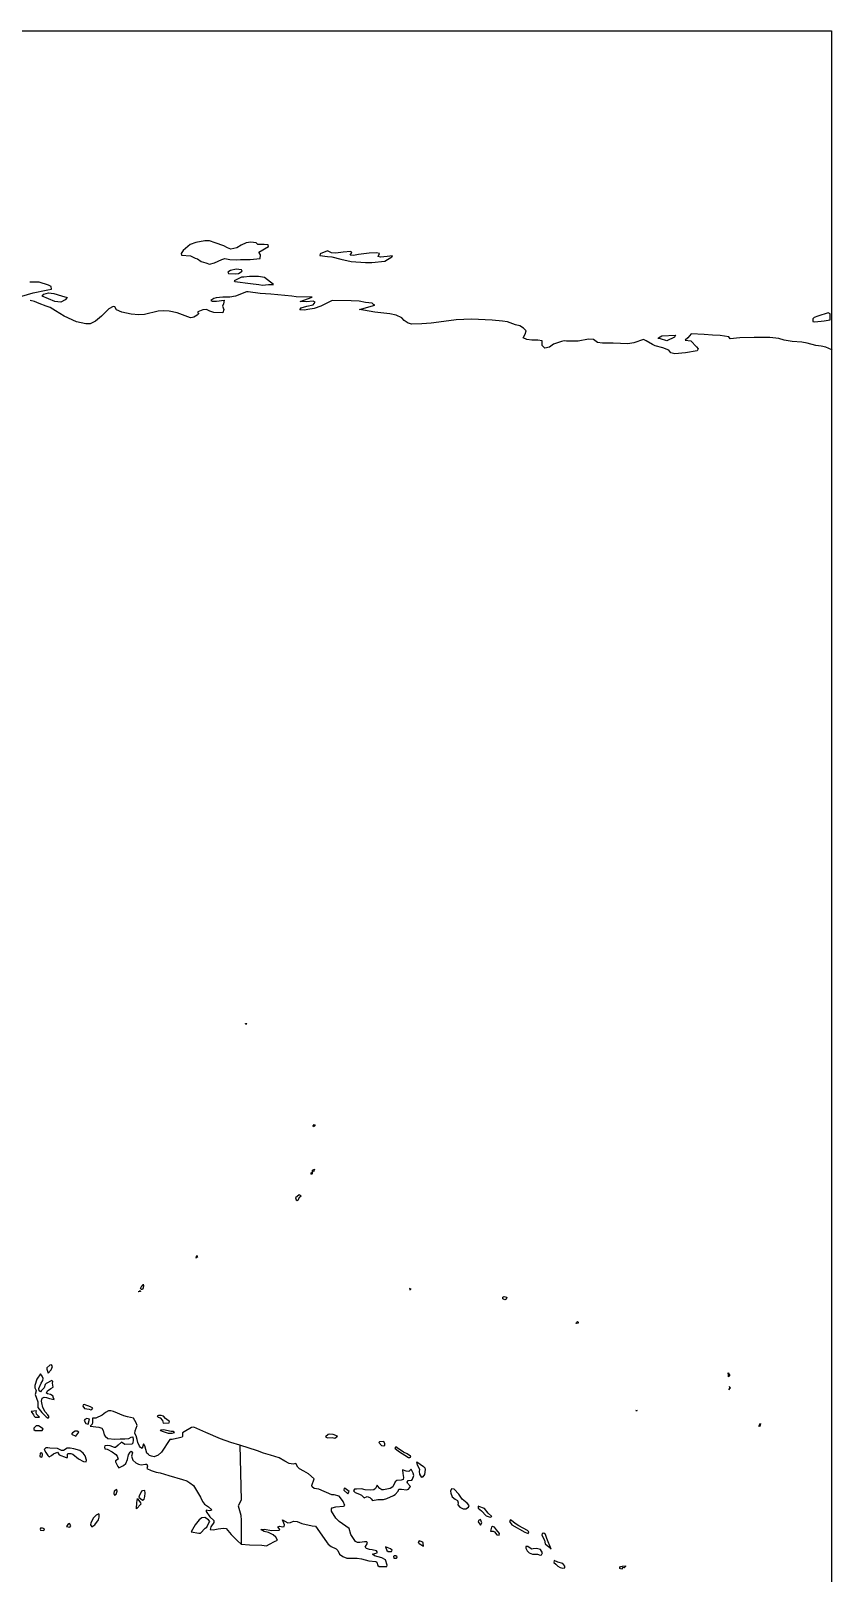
# Model space of a CAD drawing. Extents: x -180 to 180, y -90 to 90.
# Drawn here: x 127.4 to 179.9, y -11.2 to 89.9 of the extents above; entities that cross this region are included whole.
import ezdxf

# ---------------------------------------------------------------- set-up
doc = ezdxf.new("R2010")
doc.units = 0
doc.header["$MEASUREMENT"] = 0
for name, color, linetype in [('POLITICAL_BOUNDARIES', 41, 'CONTINUOUS'), ('SHORE', 131, 'CONTINUOUS'), ('World_Raster', 7, 'CONTINUOUS')]:
    doc.layers.add(name, color=color, linetype=linetype)
picture_1 = doc.add_image_def('image1.tif', size_in_pixel=(720, 360))

msp = doc.modelspace()

# ---------------------------------------------------------------- linework, layer by layer
at = {"layer": 'POLITICAL_BOUNDARIES', "linetype": 'Continuous'}
msp.add_lwpolyline([(141.073441, -2.77778), (141.149155, -6.36225), (140.951004, -6.732269), (141.144745, -7.348005), (141.165512, -7.710392), (141.151276, -9.256892)], dxfattribs=at)
at = {"layer": 'SHORE', "linetype": 'Continuous'}
for points in [[(142.950119, 75.761307), (142.921921, 75.873909), (142.67511, 75.890068), (142.247421, 75.897583), (142.135056, 75.997276), (141.792084, 76.054985), (141.482178, 75.99604), (141.155579, 75.862289), (140.879181, 75.679192), (140.472321, 75.587349), (140.255417, 75.669724), (140.030151, 75.810303), (139.456451, 76.017242), (139.08168, 76.133354), (138.783005, 76.141129), (138.178558, 76.023163), (137.805603, 75.905846), (137.351959, 75.498817), (137.233246, 75.317184), (137.23877, 75.20208), (137.82782, 75.153908), (138.143738, 75.006935), (138.3004, 74.950569), (138.54689, 74.781502), (138.848984, 74.701454), (139.087509, 74.605331), (139.414688, 74.702499), (139.89682, 74.921219), (140.089233, 74.970039), (140.421448, 74.922165), (140.838959, 74.89064), (141.112091, 74.915382), (141.738632, 74.924629), (142.398743, 74.982414), (142.417587, 75.220009), (142.321793, 75.400887), (142.950119, 75.761307)], [(149.316986, 74.712868), (149.733383, 74.713615), (150.583221, 74.803841), (151.025406, 75.080284), (151.069519, 75.154175), (150.72876, 75.12072), (150.281036, 75.062515), (150.145004, 75.103218), (150.233246, 75.300484), (150.037018, 75.357735), (149.544189, 75.323853), (148.847412, 75.240288), (148.514908, 75.165794), (148.310165, 75.190033), (148.416382, 75.362907), (148.355484, 75.428726), (147.841248, 75.394798), (147.363998, 75.327988), (147.068802, 75.360382), (146.807907, 75.483559), (146.32753, 75.284927), (146.320847, 75.186287), (146.814667, 75.121544), (147.10289, 75.0811), (147.698135, 74.92762), (148.37291, 74.775566), (149.316986, 74.712868)], [(140.795135, 73.967453), (140.977966, 74.007698), (141.220566, 74.144028), (141.190262, 74.248001), (140.823441, 74.271355), (140.460526, 74.198608), (140.286209, 74.086311), (140.33316, 74.006531), (140.795135, 73.967453)], [(142.552094, 73.231918), (142.946381, 73.280121), (143.287048, 73.272827), (142.689697, 73.739876), (142.291336, 73.810783), (141.701782, 73.793755), (141.324188, 73.761208), (141.176758, 73.760941), (140.695221, 73.513649), (140.741302, 73.466148), (141.764236, 73.333336), (142.31369, 73.271042), (142.552094, 73.231918)], [(126.420105, 72.399284), (127.517174, 72.730858), (128.374237, 72.913498), (128.49472, 72.929459), (128.728592, 72.969315), (128.70256, 73.142921), (128.518463, 73.224487), (127.923241, 73.41851), (127.300507, 73.433228)], [(179.895599, 68.973442), (179.891098, 68.968529), (179.873535, 68.992714), (179.485153, 69.16423), (179.168625, 69.246109), (178.83252, 69.27549), (178.246506, 69.424583), (177.908676, 69.506622), (177.282837, 69.550575), (176.74968, 69.639915), (176.395844, 69.72963), (175.814636, 69.796394), (174.778122, 69.802032), (173.840317, 69.777679), (173.211929, 69.708672), (173.111832, 69.851738), (172.562927, 69.926208), (172.052063, 69.955452), (171.50592, 69.992203), (170.655365, 70.036186), (170.439972, 69.778923), (170.259933, 69.627892), (170.634979, 69.575897), (170.996872, 69.200974), (171.108536, 69.051292), (171.036484, 68.938919), (170.292557, 68.795517), (169.59227, 68.734459), (169.316879, 68.801178), (169.189743, 68.98037), (168.796082, 69.129433), (168.303635, 69.248474), (168.125275, 69.345711), (167.706894, 69.585526), (167.523743, 69.675545), (166.904022, 69.448631), (166.512909, 69.395302), (165.533813, 69.423546), (164.840134, 69.429794), (164.521835, 69.481827), (164.257355, 69.67701), (163.926071, 69.69146), (163.241913, 69.56218), (162.478516, 69.553253), (162.321442, 69.575531), (162.164673, 69.545135), (161.619766, 69.371208), (161.374481, 69.175621), (161.066025, 69.10009), (160.877701, 69.287239), (160.885269, 69.595451), (160.596054, 69.632576), (160.220276, 69.639404), (159.876617, 69.6689), (159.647491, 69.781532), (159.776352, 70.015938), (159.831573, 70.236778), (159.669235, 70.411957), (159.432877, 70.564423), (159.137802, 70.640442), (158.612335, 70.831161), (158.281616, 70.884285), (157.600098, 70.944496), (156.246857, 71.003525), (155.252899, 70.955521), (154.120178, 70.807442), (153.608093, 70.745125), (152.994263, 70.69796), (152.337677, 70.681404), (152.102753, 70.749992), (151.848511, 70.910751), (151.68364, 71.102791), (151.323135, 71.271736), (150.897369, 71.363655), (149.919083, 71.45462), (149.165848, 71.584831), (148.91452, 71.646362), (149.925659, 71.912178), (149.826233, 71.958832), (149.734009, 72.044342), (149.308136, 72.105896), (148.901627, 72.183159), (148.363129, 72.213371), (147.118774, 72.218864), (146.38974, 71.85907), (145.949921, 71.710686), (145.53746, 71.647827), (145.304062, 71.593155), (145.004944, 71.608086), (145.084457, 71.74012), (145.465088, 71.857361), (145.881866, 71.943695), (146.018677, 72.115372), (145.868286, 72.177498), (145.413208, 72.137642), (145.024048, 72.160316), (145.803619, 72.443199), (144.765503, 72.472595), (144.471115, 72.519058), (144.022491, 72.549606), (143.106186, 72.634186), (142.4039, 72.695694), (141.612061, 72.804268), (141.49765, 72.804054), (140.79274, 72.512207), (140.418686, 72.448822), (139.959274, 72.440147), (139.515457, 72.400169), (139.371979, 72.360764), (139.173004, 72.227493), (139.253616, 72.180794), (139.54245, 72.181335), (140.051575, 72.252579), (140.009644, 72.018448), (139.942245, 71.854866), (140.029373, 71.645332), (139.948151, 71.42057), (139.362442, 71.434937), (139.103516, 71.519615), (138.87854, 71.635422), (138.649796, 71.627243), (138.323074, 71.487183), (138.317474, 71.402077), (138.37912, 71.378983), (138.279449, 71.262924), (138.058624, 71.146774), (137.97493, 71.115791), (137.833359, 71.0924), (136.968704, 71.422752), (136.430283, 71.530128), (136.064316, 71.560425), (135.714294, 71.528793), (134.826569, 71.318283), (134.445023, 71.278923), (133.947586, 71.339821), (133.342072, 71.470177), (132.994278, 71.608986), (132.887939, 71.818382), (132.757416, 71.825935), (132.487274, 71.677849), (131.995346, 71.204903), (131.616364, 70.880737), (131.258469, 70.703476), (130.982941, 70.695312), (130.375381, 70.832321), (129.558868, 71.192657), (128.987198, 71.555016), (128.636169, 71.771606), (128.373795, 71.848846), (127.917763, 72.027084), (127.621223, 72.159157), (127.324577, 72.228905)], [(129.329361, 72.123306), (128.951187, 72.161621), (128.123596, 72.512138), (128.220398, 72.637901), (128.535217, 72.732758), (128.878159, 72.678383), (129.372375, 72.530159), (129.759064, 72.429001), (129.632355, 72.280098), (129.329361, 72.123306)], [(178.770355, 70.825287), (179.36705, 70.903122), (179.758255, 70.965294), (179.766693, 71.358047), (179.623642, 71.411827), (178.949448, 71.202278), (178.722076, 71.109451), (178.624878, 71.024673), (178.625305, 70.855713), (178.770355, 70.825287)], [(169.055923, 69.588013), (168.653473, 69.707771), (168.482712, 69.737602), (168.506958, 69.775322), (168.720398, 69.903976), (169.633179, 69.950966), (169.563217, 69.83007), (169.055923, 69.588013)], [(141.437378, 24.851051), (141.525192, 24.86883), (141.459991, 24.785885), (141.437378, 24.851051)], [(145.880051, 18.144529), (145.949112, 18.233395), (145.985657, 18.215622), (145.986435, 18.162302), (145.889114, 18.097132), (145.880051, 18.144529)], [(145.889114, 15.14673), (145.83165, 15.164502), (145.842529, 15.253369), (145.962799, 15.312616), (145.889114, 15.14673)], [(145.801941, 15.117105), (145.810379, 15.022316), (145.787567, 14.97492), (145.749237, 14.986771), (145.737228, 15.063786), (145.801941, 15.117105)], [(144.838577, 13.27239), (144.888458, 13.310611), (145.000534, 13.501418), (145.100616, 13.577858), (144.952026, 13.641064), (144.7276, 13.430954), (144.764145, 13.303981), (144.838577, 13.27239)], [(138.196442, 9.48105), (138.249619, 9.544183), (138.322952, 9.595477), (138.268433, 9.589554), (138.280914, 9.642874), (138.211639, 9.6251), (138.196442, 9.48105)], [(134.537308, 7.373792), (134.552032, 7.308622), (134.454453, 7.26715), (134.430496, 7.302697), (134.485275, 7.314546), (134.537308, 7.373792)], [(134.568466, 7.50413), (134.6427, 7.664091), (134.718735, 7.687789), (134.740967, 7.788506), (134.745651, 7.687789), (134.740128, 7.545603), (134.696442, 7.427113), (134.61525, 7.421187), (134.568466, 7.50413)], [(152.303177, 7.458043), (152.194855, 7.487414), (152.221649, 7.41888), (152.303177, 7.458043)], [(158.298996, 6.939147), (158.401749, 6.968518), (158.565643, 6.939147), (158.530655, 6.80208), (158.44841, 6.753128), (158.299164, 6.821661), (158.298996, 6.939147)], [(163.20256, 5.333507), (163.25499, 5.294344), (163.239334, 5.235602), (163.126068, 5.20623), (163.142456, 5.274764), (163.20256, 5.333507)], [(128.514984, 1.953623), (128.714859, 2.16374), (128.786362, 2.386293), (128.717789, 2.487814), (128.60965, 2.481224), (128.423752, 2.290197), (128.414291, 2.213928), (128.514984, 1.953623)], [(128.090454, 0), (128.068359, 0.116222), (128.104355, 0.313294), (128.241104, 0.383489), (128.406418, 0.364792), (128.600403, 0.295313), (128.909485, 0.226083), (128.83786, 0.38479), (128.84523, 0.448347), (128.665924, 0.543279), (128.464905, 0.600038), (128.39328, 0.64436), (128.466248, 0.78431), (128.6763, 0.943631), (128.835571, 1.039298), (128.788757, 1.287016), (128.812241, 1.401437), (128.748688, 1.464842), (128.386002, 1.279785), (128.305893, 1.216064), (128.245331, 0.980819), (128.049347, 0.796126), (128.005661, 0.732481), (127.919907, 0.795838), (127.892586, 0.94193), (128.055328, 1.285419), (128.166245, 1.463581), (128.190262, 1.590727), (128.12175, 1.749436), (128.003433, 1.914389), (127.772308, 1.545344), (127.643394, 1.144732), (127.627167, 0.998545), (127.690453, 0.865241), (127.725822, 0.80178), (127.64502, 0.553774), (127.831154, 0.077581), (127.83432, 0)], [(173.068344, 1.962452), (173.181427, 1.786432), (173.106796, 1.701943), (173.10968, 1.786432), (173.068344, 1.962452)], [(173.125259, 0.850011), (173.239395, 0.990826), (173.137665, 1.082356), (173.167664, 0.990826), (173.125259, 0.850011)], [(127.83432, 0), (127.838928, -0.113033), (127.839981, -0.290967), (128.08757, -0.620876), (128.386459, -0.912544), (128.503098, -1.007619), (128.57338, -0.912143), (128.485168, -0.785238), (128.302872, -0.588633), (128.149277, -0.309361), (128.090454, 0)], [(127.9338, -0.93259), (127.751038, -0.729636), (127.727936, -0.608948), (127.734138, -0.519967), (127.396576, -0.552466), (127.543335, -0.787271), (127.580627, -0.876168), (127.660515, -0.926833), (127.9338, -0.93259)], [(131.313965, -0.455011), (131.371231, -0.429475), (131.427994, -0.340378), (131.283554, -0.251733), (130.865738, -0.106482), (130.801147, -0.132038), (130.772812, -0.208355), (130.888977, -0.366967), (131.184174, -0.417163), (131.313965, -0.455011)], [(141.073441, -2.77778), (140.488815, -2.595825), (139.795654, -2.362184), (138.837921, -1.938473), (138.057983, -1.596989), (137.907562, -1.616376), (137.412491, -1.89071), (137.314362, -1.967191), (137.30806, -2.195978), (137.287903, -2.234163), (137.117767, -2.298072), (136.632492, -2.394455), (136.474548, -2.40115), (135.937912, -3.234852), (135.711243, -3.432353), (135.450104, -3.521899), (135.290405, -3.496819), (135.158051, -3.44627), (135.052765, -3.363879), (134.97673, -3.28777), (134.837677, -2.805075), (134.798828, -2.741602), (134.76062, -2.690842), (134.659073, -2.98341), (134.570023, -2.926404), (134.486725, -2.837614), (134.389969, -2.602673), (134.337967, -2.38671), (134.286469, -2.164397), (134.187027, -1.993024), (134.217514, -1.821376), (134.34465, -1.484285), (134.282837, -1.306487), (134.110977, -0.989107), (133.699936, -0.920096), (133.468643, -0.844343), (132.796066, -0.553476), (132.615967, -0.522093), (132.457672, -0.509726), (132.257843, -0.637264), (132.037308, -0.809312), (131.623337, -0.994505), (131.415085, -1.007666), (131.413177, -1.274569), (131.387054, -1.389011), (131.268097, -1.522727), (131.830429, -1.578701), (132.019257, -1.6482), (132.109924, -1.800518), (132.177063, -2.099064), (132.237701, -2.187901), (132.422623, -2.327307), (132.884338, -2.364439), (133.228775, -2.344632), (133.524368, -2.363055), (133.796417, -2.330688), (133.951263, -2.241383), (134.05867, -2.228442), (134.087265, -2.412678), (134.046692, -2.647904), (133.984451, -2.705235), (133.525009, -2.725302), (133.390335, -2.604842), (133.324509, -2.579562), (133.087982, -2.764382), (132.922379, -2.917265), (132.851044, -2.930129), (132.579956, -2.822678), (132.405609, -2.784926), (132.219467, -2.804388), (132.202545, -2.906109), (132.228622, -3.001384), (132.380905, -3.026473), (132.699051, -3.203727), (132.952988, -3.381125), (133.030853, -3.488997), (133.099304, -3.67952), (132.92662, -3.800647), (132.916489, -3.870574), (133.06543, -4.175318), (133.135284, -4.251423), (133.448563, -4.091866), (133.599136, -3.970787), (133.711929, -3.697253), (133.766876, -3.398431), (133.872498, -3.22026), (133.956192, -3.169231), (134.026199, -3.270761), (133.966385, -3.493334), (134.060669, -3.753695), (134.244293, -3.931258), (134.42981, -4.019827), (134.604553, -4.051229), (134.882309, -4.006143), (134.969452, -4.018661), (135.013351, -4.139321), (134.980469, -4.291928), (135.264175, -4.437483), (135.581421, -4.544839), (135.857224, -4.576021), (136.424301, -4.7464), (137.316574, -5.017765), (137.588837, -5.106154), (137.798981, -5.232799), (138.027252, -5.410264), (138.501129, -6.171908), (138.625061, -6.464008), (138.754227, -6.635332), (139.021729, -6.819073), (139.231934, -7.002937), (139.171463, -7.053905), (139.065018, -7.073208), (138.866058, -7.022791), (138.853226, -7.124513), (139.10762, -7.473532), (139.359802, -7.708144), (139.3573, -7.835271), (139.161652, -8.128067), (139.120682, -8.299764), (139.31604, -8.305693), (139.648743, -8.24142), (139.997726, -8.19618), (140.180527, -8.221201), (140.50264, -8.627294), (140.919693, -9.026813), (141.151276, -9.256892)], [(136.052139, -1.32807), (136.447144, -1.308147), (136.466599, -1.212788), (136.189407, -1.016383), (136.071915, -0.876833), (135.919998, -0.81997), (135.733078, -0.820371), (135.662003, -0.87136), (135.720566, -0.934784), (135.850677, -0.972633), (135.998032, -1.156601), (136.052139, -1.32807)], [(167.070465, -0.445489), (167.087143, -0.522939), (167.071335, -0.53702), (167.039108, -0.501817), (167.070465, -0.445489)], [(127.658638, -1.797455), (128.111664, -1.79647), (128.180496, -1.688282), (127.880714, -1.498288), (127.729744, -1.498612), (127.575829, -1.664179), (127.570541, -1.734098), (127.658638, -1.797455)], [(130.31749, -2.185705), (130.386093, -2.09023), (130.509735, -1.912019), (130.406921, -1.84234), (130.270691, -1.855349), (130.093887, -1.951052), (130.046432, -2.04013), (130.31749, -2.185705)], [(131.121002, -1.389595), (131.214798, -1.065293), (131.041428, -1.021178), (130.913071, -1.078653), (130.871536, -1.161361), (130.969131, -1.351795), (131.121002, -1.389595)], [(136.402435, -2.007293), (136.002731, -1.881055), (135.915039, -1.836761), (135.86937, -1.754245), (136.077515, -1.741085), (136.562805, -1.854431), (136.699631, -1.860484), (136.774628, -1.955644), (136.610718, -2.000482), (136.402435, -2.007293)], [(175.192749, -1.353749), (175.150406, -1.54385), (175.093964, -1.522727), (175.100464, -1.473442), (175.139923, -1.45936), (175.192749, -1.353749)], [(130.987503, -3.862036), (131.009476, -3.747595), (130.928909, -3.468131), (130.797134, -3.290464), (130.572372, -3.11301), (130.186554, -3.018519), (129.946487, -2.961836), (129.759781, -2.968599), (129.515045, -3.115303), (129.37149, -3.12197), (129.113068, -2.982703), (128.615906, -2.964722), (128.492462, -2.939566), (128.356384, -2.952574), (128.245468, -3.041784), (128.356064, -3.24491), (128.496063, -3.447981), (128.579636, -3.53042), (128.726273, -3.447485), (128.856613, -3.326453), (129.118225, -3.236907), (129.234314, -3.39554), (129.690323, -3.57886), (129.783127, -3.565948), (129.772141, -3.3626), (129.798599, -3.318058), (129.98497, -3.304933), (130.117767, -3.368207), (130.500717, -3.659722), (130.812943, -3.830634), (130.987503, -3.862036)], [(141.151276, -9.256892), (141.699814, -9.298447), (142.510223, -9.315771), (142.811066, -9.359606), (143.016983, -9.263825), (143.34964, -9.072427), (143.53479, -8.983034), (143.43634, -8.805283), (143.254318, -8.653127), (142.956497, -8.494866), (142.667389, -8.41923), (142.559311, -8.349538), (142.452576, -8.292572), (142.667664, -8.279392), (143.17363, -8.360921), (143.640472, -8.340847), (143.692993, -8.289886), (143.559723, -8.112211), (143.699524, -8.067421), (143.871078, -8.124255), (143.983276, -8.092233), (143.995483, -7.996861), (143.868454, -7.653918), (144.219696, -7.856548), (144.396835, -7.824381), (144.583496, -7.741349), (144.83107, -7.766238), (145.133102, -7.905416), (145.818848, -8.056484), (146.0233, -8.08147), (146.299194, -8.449522), (146.789169, -9.173047), (146.849762, -9.261904), (147.062073, -9.413994), (147.388672, -9.553123), (147.496704, -9.673659), (147.597, -9.908628), (147.819138, -10.067048), (148.077286, -10.161845), (148.425629, -10.173803), (148.764191, -10.166718), (149.053528, -10.223304), (149.532227, -10.343045), (149.98703, -10.392919), (150.043762, -10.437289), (150.10936, -10.646908), (150.206055, -10.716629), (150.698227, -10.721918), (150.727051, -10.620149), (150.621292, -10.277128), (150.379227, -10.144169), (149.90004, -10.018075), (149.771057, -9.910289), (150.062637, -9.814317), (150.076584, -9.750731), (150.033569, -9.693608), (149.750107, -9.617952), (149.560181, -9.599291), (149.379379, -9.536113), (149.28154, -9.440983), (149.44043, -9.192748), (149.401382, -9.103856), (149.24913, -9.097829), (148.928772, -9.136651), (148.792374, -9.143309), (148.662476, -9.080028), (148.336395, -8.610378), (148.238327, -8.229221), (147.579697, -7.779368), (147.354904, -7.544688), (147.089691, -7.100346), (147.068649, -6.947856), (147.112808, -6.877853), (147.365982, -6.80739), (147.867508, -6.774527), (147.942261, -6.723517), (147.847595, -6.463136), (147.661621, -6.222017), (147.580154, -6.107796), (147.256561, -6.02586), (147.097092, -6.013505), (146.248169, -5.659413), (145.949066, -5.609216), (145.811813, -5.507831), (145.797089, -5.406165), (145.931885, -4.980058), (145.581161, -4.656672), (145.27211, -4.479378), (144.986664, -4.32111), (144.863144, -4.206972), (144.746338, -3.978434), (144.575394, -4.004218), (144.306564, -3.966666), (144.030624, -3.82109), (143.64917, -3.593123), (143.084946, -3.422744), (142.616928, -3.2903), (142.234512, -3.138591), (141.073441, -2.77778)], [(147.301956, -2.314154), (147.468872, -2.173971), (147.191238, -2.06019), (146.953735, -2.054345), (146.854004, -2.079977), (146.694534, -2.232851), (146.818832, -2.283419), (147.120605, -2.276409), (147.301956, -2.314154)], [(150.517929, -2.802894), (150.573212, -2.758283), (150.569748, -2.688384), (150.519333, -2.535969), (150.224777, -2.54296), (150.184006, -2.593892), (150.366562, -2.796867), (150.517929, -2.802894)], [(152.210281, -3.580944), (152.273392, -3.555376), (152.254135, -3.479155), (152.036896, -3.339806), (151.792679, -3.225935), (151.381073, -2.940838), (151.298599, -2.877461), (151.223526, -2.953895), (151.465683, -3.169445), (152.12355, -3.574774), (152.210281, -3.580944)], [(128.040787, -3.544296), (128.104507, -3.52509), (128.146759, -3.372476), (128.098709, -3.277249), (127.97773, -3.30293), (127.966805, -3.506325), (128.040787, -3.544296)], [(152.662872, -3.860221), (153.107925, -4.170058), (153.186676, -4.258867), (153.209991, -4.373224), (153.164581, -4.697459), (153.068634, -4.837497), (152.993362, -4.882143), (152.85907, -4.659983), (152.845963, -4.501121), (152.870789, -4.361248), (152.726669, -4.075559), (152.662872, -3.860221)], [(149.757828, -6.389091), (150.120834, -6.337462), (150.479935, -6.323966), (150.697769, -6.259941), (151.135544, -6.068322), (151.259369, -5.998147), (151.442917, -5.775297), (151.483719, -5.654446), (151.670929, -5.654045), (152.005203, -5.691453), (152.123596, -5.640348), (152.262344, -5.481164), (152.065842, -5.265496), (152.038528, -5.189283), (152.110229, -5.087439), (152.339188, -5.06788), (152.383316, -4.985165), (152.471832, -4.762516), (152.43689, -4.603704), (152.29361, -4.343426), (152.147888, -4.502631), (151.965942, -4.477598), (151.742981, -4.389105), (151.762466, -4.630577), (151.79129, -4.884752), (151.773529, -5.011907), (151.655304, -5.069361), (151.361084, -5.082701), (151.252884, -5.178273), (151.090179, -5.502767), (150.925262, -5.604813), (150.493011, -5.69473), (150.384491, -5.688609), (150.2556, -5.606254), (150.0979, -5.428646), (150.072937, -5.384209), (149.968079, -5.613236), (149.852127, -5.696115), (149.616501, -5.722045), (149.282227, -5.684635), (149.040161, -5.627954), (148.710876, -5.654093), (148.580307, -5.641658), (148.509995, -5.756216), (148.619385, -5.864032), (148.916122, -5.971434), (149.045273, -6.053778), (149.225159, -6.224985), (149.412247, -6.135604), (149.582672, -6.19244), (149.683777, -6.2812), (149.757828, -6.389091)], [(132.85144, -6.050658), (132.968765, -5.980503), (133.019424, -5.783362), (133.011826, -5.675339), (132.824112, -5.771081), (132.806625, -5.929999), (132.85144, -6.050658)], [(134.698669, -6.377157), (134.808548, -6.30701), (134.839218, -6.141704), (134.858719, -5.919206), (134.838669, -5.741291), (134.681595, -5.760698), (134.633011, -5.786227), (134.462296, -6.110741), (134.452179, -6.167956), (134.698669, -6.377157)], [(148.158386, -5.954005), (148.225967, -5.807673), (147.972488, -5.604842), (147.906708, -5.592274), (147.88002, -5.713086), (148.158386, -5.954005)], [(155.875824, -6.947881), (156.051163, -6.820395), (156.093292, -6.731318), (155.976608, -6.559965), (155.637436, -6.312819), (155.428848, -5.982769), (155.127853, -5.652928), (154.945786, -5.627895), (154.878448, -5.774215), (154.904953, -5.920348), (154.989731, -6.155324), (155.182526, -6.301093), (155.335571, -6.40245), (155.370895, -6.554912), (155.353088, -6.675715), (155.490936, -6.84067), (155.716095, -6.935524), (155.875824, -6.947881)], [(134.366241, -6.269829), (134.391235, -6.314269), (134.568008, -6.549045), (134.582764, -6.644348), (134.290466, -6.950057), (134.314346, -6.530528), (134.366241, -6.269829)], [(157.597748, -7.431648), (157.337677, -7.230745), (157.098953, -6.926173), (156.74646, -6.78075), (156.695435, -6.774503), (156.69902, -6.888909), (156.918533, -7.072753), (157.211334, -7.408985), (157.485779, -7.484661), (157.597748, -7.431648)], [(129.923004, -8.135309), (129.987061, -8.046194), (129.902496, -7.906549), (129.798859, -7.957615), (129.717621, -8.097625), (129.923004, -8.135309)], [(131.364044, -8.119482), (131.560486, -7.979236), (131.812836, -7.654542), (131.855118, -7.476483), (131.85759, -7.336657), (131.82341, -7.273176), (131.643005, -7.356188), (131.477997, -7.534502), (131.296738, -7.852682), (131.273224, -7.992569), (131.364044, -8.119482)], [(138.379517, -8.536537), (138.50087, -8.523557), (138.787476, -8.211498), (138.902664, -8.134981), (139.048477, -7.84865), (139.098419, -7.765916), (139.009109, -7.658064), (138.771683, -7.506031), (138.579971, -7.538225), (138.396332, -7.659381), (138.144791, -7.977726), (137.879562, -8.442275), (138.379517, -8.536537)], [(156.855453, -8.007221), (156.939468, -7.84814), (156.852692, -7.638576), (156.707886, -7.702448), (156.696228, -7.797809), (156.855453, -8.007221)], [(159.96907, -8.566184), (160.020798, -8.451666), (159.924118, -8.362885), (159.356506, -8.059022), (159.123581, -7.906979), (158.884979, -7.697739), (158.801025, -7.653436), (158.748856, -7.774303), (158.909698, -7.996428), (159.754684, -8.4586), (159.96907, -8.566184)], [(128.220184, -8.367793), (128.260864, -8.259666), (128.133102, -8.202736), (128.011078, -8.209353), (127.980736, -8.272979), (128.008148, -8.336479), (128.220184, -8.367793)], [(153.100739, -9.381893), (153.08609, -9.1976), (153.071442, -9.134072), (152.889389, -9.058184), (152.81575, -9.045635), (152.768372, -9.134721), (152.828552, -9.217216), (153.100739, -9.381893)], [(158.067825, -8.659282), (158.097961, -8.544801), (157.891876, -8.316422), (157.770569, -8.132358), (157.637314, -8.100871), (157.562836, -8.145517), (157.504456, -8.399895), (157.670319, -8.399529), (157.761887, -8.443836), (157.913406, -8.634182), (158.067825, -8.659282)], [(161.478943, -9.581157), (161.190338, -8.887716), (161.108154, -8.620936), (161.004745, -8.538526), (160.877121, -8.557864), (160.867371, -8.659584), (161.030991, -9.002475), (161.081467, -9.237548), (161.329865, -9.434055), (161.478943, -9.581157)], [(150.782516, -9.73649), (151.006332, -9.736002), (151.060501, -9.64691), (150.947968, -9.551805), (150.608826, -9.431767), (150.701859, -9.666743), (150.782516, -9.73649)], [(151.22934, -10.180468), (151.32869, -10.167547), (151.363068, -10.154759), (151.383331, -10.091144), (151.302536, -10.02776), (151.179794, -10.028027), (151.141602, -10.066246), (151.168961, -10.16153), (151.22934, -10.180468)], [(160.749115, -9.96924), (160.847656, -9.949957), (160.903214, -9.822707), (160.782272, -9.613211), (160.520721, -9.543856), (160.292969, -9.569777), (160.215195, -9.582661), (160.098846, -9.519341), (159.946533, -9.398901), (159.817429, -9.405538), (159.810944, -9.526322), (159.904953, -9.697742), (160.03688, -9.82458), (160.256165, -9.900382), (160.589127, -9.906027), (160.749115, -9.96924)], [(162.212738, -10.824229), (162.369705, -10.811172), (162.367371, -10.70312), (162.251556, -10.512664), (161.915024, -10.437111), (161.675049, -10.329565), (161.658798, -10.463088), (161.788773, -10.558165), (161.912231, -10.704104), (162.063263, -10.792768), (162.212738, -10.824229)], [(165.984894, -10.772575), (166.019196, -10.715683), (166.124176, -10.696721), (166.346344, -10.668275), (166.342896, -10.715683), (166.269897, -10.801021), (166.16832, -10.772575), (166.078262, -10.886355), (165.985977, -10.848429), (165.984894, -10.772575)]]:
    msp.add_lwpolyline(points, dxfattribs=at)

# ---------------------------------------------------------------- pictures from other files: only their frames are drawn
at = {"layer": 'World_Raster'}
image = msp.add_image(picture_1, insert=(-179.901642, -89.98465), size_in_units=(359.7601, 179.88005), dxfattribs=at)
image.dxf.flags = 7

doc.saveas('drawing.dxf')
